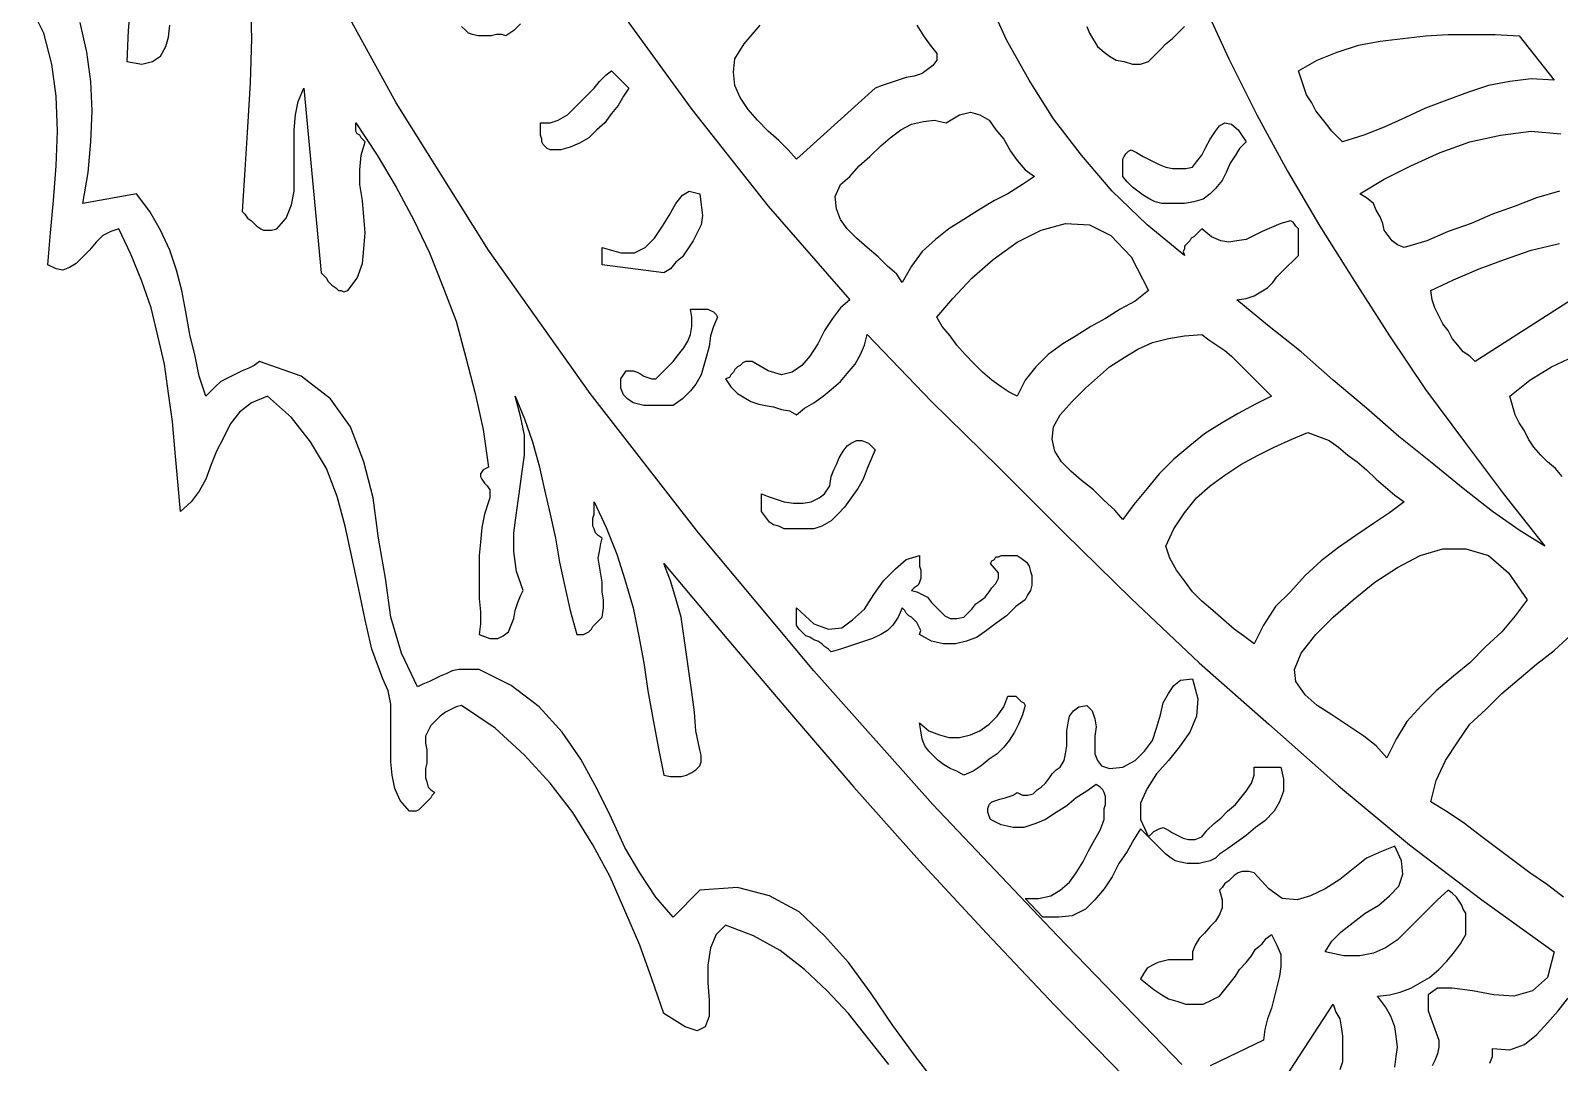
# Model space of a CAD drawing. Extents: x 0.04 to 7.12, y 0.03 to 7.63.
# Drawn here: x 1.684 to 2.826, y 4.47 to 5.24 of the extents above; entities that cross this region are included whole.
import ezdxf

# ---------------------------------------------------------------- set-up
doc = ezdxf.new("R2010")
doc.units = 0
doc.layers.add('1', color=7, linetype='Continuous')

msp = doc.modelspace()

# ---------------------------------------------------------------- linework, layer by layer
for points in [[(2.325, 4.468), (2.31, 4.487), (2.295, 4.506), (2.279, 4.523), (2.262, 4.539), (2.244, 4.553), (2.224, 4.564), (2.203, 4.572), (2.196, 4.565), (2.192, 4.555), (2.19, 4.542), (2.19, 4.529), (2.191, 4.516), (2.191, 4.504), (2.188, 4.496), (2.182, 4.493), (2.173, 4.496), (2.157, 4.506), (2.148, 4.532), (2.139, 4.557), (2.128, 4.583), (2.117, 4.608), (2.104, 4.632), (2.089, 4.656), (2.072, 4.678), (2.053, 4.699), (2.031, 4.719), (2.006, 4.736), (2.002, 4.735), (1.998, 4.733), (1.994, 4.731), (1.99, 4.728), (1.987, 4.725), (1.983, 4.721), (1.981, 4.717), (1.979, 4.713), (1.979, 4.708), (1.98, 4.703), (1.98, 4.7), (1.98, 4.696), (1.98, 4.693), (1.979, 4.689), (1.979, 4.685), (1.979, 4.682), (1.98, 4.679), (1.981, 4.675), (1.983, 4.673), (1.986, 4.671), (1.984, 4.669), (1.983, 4.667), (1.981, 4.665), (1.979, 4.663), (1.978, 4.662), (1.976, 4.66), (1.974, 4.658), (1.972, 4.657), (1.969, 4.657), (1.967, 4.657), (1.96, 4.665), (1.956, 4.674), (1.954, 4.684), (1.953, 4.694), (1.953, 4.705), (1.953, 4.716), (1.953, 4.727), (1.953, 4.737), (1.951, 4.747), (1.947, 4.756), (1.939, 4.778), (1.934, 4.8), (1.929, 4.824), (1.924, 4.847), (1.919, 4.87), (1.913, 4.892), (1.905, 4.913), (1.893, 4.933), (1.879, 4.951), (1.861, 4.967), (1.849, 4.962), (1.84, 4.955), (1.833, 4.946), (1.828, 4.936), (1.823, 4.926), (1.819, 4.916), (1.815, 4.905), (1.81, 4.896), (1.804, 4.888), (1.796, 4.881), (1.794, 4.903), (1.792, 4.925), (1.79, 4.948), (1.787, 4.969), (1.784, 4.991), (1.779, 5.012), (1.774, 5.033), (1.767, 5.053), (1.759, 5.073), (1.75, 5.092), (1.744, 5.09), (1.738, 5.087), (1.733, 5.082), (1.728, 5.076), (1.723, 5.071), (1.718, 5.066), (1.713, 5.063), (1.708, 5.061), (1.703, 5.062), (1.697, 5.065), (1.699, 5.089), (1.701, 5.113), (1.703, 5.139), (1.704, 5.165), (1.703, 5.191), (1.7, 5.215), (1.694, 5.238), (1.684, 5.258)], [(2.05, 5.245), (2.045, 5.24), (2.039, 5.236), (2.036, 5.237), (2.032, 5.237), (2.028, 5.236), (2.025, 5.236), (2.021, 5.236), (2.018, 5.236), (2.014, 5.237), (2.011, 5.238), (2.009, 5.24), (2.006, 5.243)], [(2.131, 5.197), (2.127, 5.191), (2.123, 5.184), (2.118, 5.178), (2.113, 5.171), (2.107, 5.166), (2.101, 5.16), (2.094, 5.156), (2.087, 5.153), (2.08, 5.151), (2.072, 5.151), (2.07, 5.152), (2.068, 5.154), (2.067, 5.155), (2.066, 5.157), (2.066, 5.159), (2.065, 5.162), (2.065, 5.165), (2.065, 5.168), (2.065, 5.171), (2.072, 5.171), (2.078, 5.173), (2.085, 5.177), (2.09, 5.182), (2.095, 5.187), (2.1, 5.192), (2.105, 5.197), (2.109, 5.202), (2.114, 5.207), (2.118, 5.21), (2.131, 5.197)], [(2.592, 5.157), (2.587, 5.152), (2.584, 5.147), (2.58, 5.141), (2.577, 5.134), (2.574, 5.128), (2.569, 5.122), (2.565, 5.118), (2.56, 5.114), (2.553, 5.112), (2.546, 5.111), (2.54, 5.111), (2.534, 5.111), (2.529, 5.111), (2.524, 5.112), (2.52, 5.114), (2.515, 5.117), (2.511, 5.12), (2.507, 5.123), (2.503, 5.127), (2.5, 5.131), (2.5, 5.134), (2.5, 5.137), (2.5, 5.139), (2.5, 5.142), (2.5, 5.144), (2.501, 5.146), (2.502, 5.148), (2.504, 5.15), (2.506, 5.151), (2.51, 5.149), (2.515, 5.146), (2.519, 5.144), (2.523, 5.142), (2.527, 5.14), (2.532, 5.138), (2.537, 5.137), (2.541, 5.137), (2.547, 5.137), (2.552, 5.138), (2.555, 5.142), (2.559, 5.147), (2.562, 5.153), (2.565, 5.159), (2.569, 5.165), (2.572, 5.169), (2.576, 5.171), (2.581, 5.17), (2.586, 5.166), (2.592, 5.157)], [(2.184, 5.118), (2.185, 5.11), (2.186, 5.102), (2.185, 5.095), (2.182, 5.089), (2.179, 5.083), (2.175, 5.077), (2.171, 5.071), (2.166, 5.067), (2.162, 5.062), (2.157, 5.059), (2.111, 5.065), (2.111, 5.078), (2.125, 5.074), (2.135, 5.074), (2.143, 5.078), (2.15, 5.085), (2.156, 5.094), (2.161, 5.102), (2.166, 5.111), (2.171, 5.117), (2.176, 5.12), (2.184, 5.118)], [(2.197, 5.026), (2.194, 5.019), (2.192, 5.012), (2.191, 5.004), (2.189, 4.997), (2.187, 4.99), (2.185, 4.983), (2.181, 4.976), (2.177, 4.971), (2.171, 4.965), (2.164, 4.96), (2.158, 4.96), (2.152, 4.96), (2.147, 4.96), (2.142, 4.96), (2.138, 4.961), (2.134, 4.962), (2.13, 4.965), (2.127, 4.968), (2.125, 4.973), (2.125, 4.98), (2.127, 4.983), (2.129, 4.986), (2.131, 4.986), (2.134, 4.986), (2.137, 4.985), (2.139, 4.984), (2.142, 4.982), (2.145, 4.981), (2.148, 4.98), (2.151, 4.98), (2.155, 4.984), (2.16, 4.989), (2.164, 4.993), (2.168, 4.998), (2.172, 5.003), (2.175, 5.008), (2.177, 5.013), (2.178, 5.019), (2.178, 5.026), (2.177, 5.032), (2.18, 5.032), (2.183, 5.032), (2.185, 5.032), (2.188, 5.032), (2.19, 5.032), (2.192, 5.031), (2.194, 5.03), (2.196, 5.028), (2.197, 5.026)], [(2.315, 4.927), (2.312, 4.92), (2.309, 4.913), (2.306, 4.905), (2.302, 4.898), (2.297, 4.891), (2.292, 4.884), (2.287, 4.879), (2.282, 4.874), (2.275, 4.87), (2.269, 4.868), (2.265, 4.868), (2.26, 4.868), (2.256, 4.868), (2.251, 4.868), (2.247, 4.868), (2.243, 4.87), (2.239, 4.871), (2.236, 4.873), (2.233, 4.877), (2.23, 4.881), (2.23, 4.894), (2.235, 4.892), (2.241, 4.89), (2.247, 4.888), (2.254, 4.887), (2.261, 4.887), (2.267, 4.888), (2.273, 4.891), (2.277, 4.894), (2.281, 4.9), (2.282, 4.907), (2.284, 4.912), (2.286, 4.916), (2.288, 4.921), (2.291, 4.926), (2.294, 4.93), (2.297, 4.932), (2.301, 4.934), (2.305, 4.934), (2.31, 4.932), (2.315, 4.927)], [(2.348, 4.848), (2.348, 4.845), (2.348, 4.842), (2.348, 4.84), (2.349, 4.837), (2.349, 4.833), (2.349, 4.831), (2.348, 4.828), (2.347, 4.826), (2.344, 4.824), (2.342, 4.822), (2.346, 4.821), (2.35, 4.819), (2.354, 4.817), (2.357, 4.813), (2.36, 4.81), (2.364, 4.806), (2.367, 4.803), (2.371, 4.801), (2.376, 4.801), (2.381, 4.802), (2.384, 4.805), (2.387, 4.808), (2.39, 4.812), (2.393, 4.814), (2.397, 4.817), (2.4, 4.821), (2.402, 4.824), (2.405, 4.827), (2.407, 4.831), (2.407, 4.835), (2.401, 4.842), (2.402, 4.844), (2.404, 4.845), (2.405, 4.847), (2.407, 4.847), (2.409, 4.848), (2.412, 4.848), (2.415, 4.848), (2.418, 4.848), (2.421, 4.848), (2.424, 4.846), (2.428, 4.843), (2.43, 4.84), (2.431, 4.836), (2.432, 4.833), (2.432, 4.829), (2.432, 4.826), (2.431, 4.822), (2.429, 4.819), (2.427, 4.815), (2.42, 4.81), (2.413, 4.803), (2.406, 4.798), (2.398, 4.792), (2.391, 4.787), (2.383, 4.784), (2.375, 4.782), (2.366, 4.782), (2.357, 4.784), (2.348, 4.789), (2.349, 4.792), (2.348, 4.794), (2.347, 4.796), (2.346, 4.798), (2.344, 4.8), (2.342, 4.802), (2.34, 4.803), (2.338, 4.805), (2.337, 4.807), (2.335, 4.809), (2.332, 4.802), (2.328, 4.796), (2.324, 4.792), (2.319, 4.789), (2.313, 4.786), (2.307, 4.784), (2.301, 4.782), (2.295, 4.78), (2.289, 4.778), (2.282, 4.776), (2.28, 4.778), (2.277, 4.78), (2.275, 4.782), (2.272, 4.784), (2.269, 4.785), (2.266, 4.787), (2.263, 4.788), (2.261, 4.79), (2.258, 4.793), (2.256, 4.796), (2.256, 4.809), (2.269, 4.797), (2.28, 4.793), (2.29, 4.794), (2.298, 4.8), (2.307, 4.808), (2.314, 4.819), (2.321, 4.829), (2.33, 4.838), (2.338, 4.845), (2.348, 4.848)], [(2.552, 4.756), (2.556, 4.741), (2.555, 4.728), (2.55, 4.716), (2.542, 4.705), (2.534, 4.695), (2.525, 4.685), (2.518, 4.674), (2.513, 4.663), (2.513, 4.651), (2.519, 4.638), (2.523, 4.642), (2.527, 4.644), (2.53, 4.645), (2.534, 4.643), (2.537, 4.641), (2.541, 4.639), (2.545, 4.637), (2.549, 4.636), (2.554, 4.636), (2.559, 4.638), (2.563, 4.643), (2.568, 4.648), (2.573, 4.652), (2.578, 4.657), (2.584, 4.662), (2.588, 4.667), (2.592, 4.672), (2.596, 4.678), (2.598, 4.684), (2.598, 4.69), (2.618, 4.69), (2.62, 4.681), (2.62, 4.672), (2.617, 4.664), (2.613, 4.657), (2.606, 4.65), (2.599, 4.645), (2.592, 4.639), (2.585, 4.634), (2.578, 4.629), (2.572, 4.625), (2.569, 4.622), (2.565, 4.62), (2.561, 4.619), (2.557, 4.618), (2.552, 4.618), (2.548, 4.618), (2.543, 4.619), (2.539, 4.62), (2.536, 4.622), (2.532, 4.625), (2.513, 4.644), (2.508, 4.636), (2.503, 4.627), (2.497, 4.618), (2.492, 4.608), (2.486, 4.599), (2.479, 4.591), (2.472, 4.584), (2.462, 4.579), (2.452, 4.578), (2.44, 4.578), (2.427, 4.592), (2.437, 4.592), (2.446, 4.594), (2.453, 4.598), (2.46, 4.604), (2.465, 4.611), (2.47, 4.619), (2.474, 4.627), (2.479, 4.636), (2.483, 4.643), (2.486, 4.651), (2.486, 4.654), (2.486, 4.657), (2.486, 4.659), (2.487, 4.662), (2.487, 4.666), (2.487, 4.668), (2.486, 4.671), (2.485, 4.673), (2.483, 4.675), (2.48, 4.677), (2.473, 4.672), (2.465, 4.667), (2.458, 4.661), (2.45, 4.656), (2.442, 4.651), (2.435, 4.648), (2.426, 4.645), (2.418, 4.645), (2.409, 4.647), (2.401, 4.651), (2.399, 4.656), (2.399, 4.659), (2.4, 4.662), (2.402, 4.664), (2.405, 4.665), (2.408, 4.666), (2.412, 4.667), (2.415, 4.668), (2.418, 4.669), (2.421, 4.671), (2.425, 4.669), (2.429, 4.669), (2.433, 4.67), (2.436, 4.673), (2.439, 4.675), (2.442, 4.678), (2.445, 4.682), (2.447, 4.685), (2.45, 4.688), (2.453, 4.69), (2.456, 4.695), (2.457, 4.7), (2.458, 4.706), (2.458, 4.712), (2.458, 4.717), (2.459, 4.723), (2.46, 4.728), (2.463, 4.732), (2.467, 4.735), (2.473, 4.736), (2.477, 4.732), (2.479, 4.726), (2.48, 4.72), (2.479, 4.713), (2.479, 4.706), (2.479, 4.7), (2.481, 4.695), (2.484, 4.691), (2.49, 4.689), (2.5, 4.69), (2.509, 4.695), (2.516, 4.702), (2.522, 4.71), (2.525, 4.719), (2.528, 4.729), (2.53, 4.738), (2.534, 4.745), (2.538, 4.751), (2.543, 4.755), (2.552, 4.756)], [(2.427, 4.736), (2.425, 4.729), (2.422, 4.722), (2.419, 4.716), (2.415, 4.71), (2.411, 4.705), (2.406, 4.7), (2.4, 4.696), (2.394, 4.691), (2.388, 4.687), (2.381, 4.684), (2.376, 4.687), (2.371, 4.689), (2.366, 4.692), (2.362, 4.695), (2.358, 4.699), (2.355, 4.702), (2.352, 4.706), (2.35, 4.711), (2.349, 4.717), (2.348, 4.723), (2.355, 4.717), (2.363, 4.714), (2.37, 4.712), (2.378, 4.712), (2.386, 4.714), (2.393, 4.717), (2.4, 4.722), (2.406, 4.728), (2.411, 4.735), (2.414, 4.743), (2.416, 4.743), (2.418, 4.743), (2.42, 4.743), (2.421, 4.742), (2.423, 4.74), (2.424, 4.739), (2.426, 4.738), (2.427, 4.736)]]:
    msp.add_lwpolyline(points)
at = {"layer": '1'}
for points in [[(2.544, 4.468), (2.451, 4.564), (2.358, 4.662), (2.269, 4.762), (2.183, 4.865), (2.102, 4.969), (2.026, 5.076), (1.957, 5.186), (1.895, 5.299), (1.842, 5.414), (1.805, 5.509), (1.774, 5.605), (1.75, 5.703), (1.731, 5.802), (1.716, 5.903), (1.706, 6.006), (1.698, 6.11), (1.694, 6.216), (1.691, 6.324), (1.69, 6.434)], [(1.848, 5.267), (1.849, 5.234), (1.848, 5.201), (1.846, 5.168), (1.844, 5.136), (1.842, 5.105), (1.844, 5.103), (1.846, 5.1), (1.849, 5.098), (1.851, 5.096), (1.853, 5.094), (1.856, 5.092), (1.858, 5.091), (1.861, 5.091), (1.864, 5.091), (1.868, 5.092), (1.875, 5.1), (1.879, 5.11), (1.881, 5.12), (1.881, 5.131), (1.881, 5.143), (1.881, 5.154), (1.881, 5.166), (1.882, 5.177), (1.884, 5.187), (1.888, 5.197), (1.901, 5.059), (1.903, 5.057), (1.905, 5.055), (1.906, 5.053), (1.908, 5.051), (1.909, 5.05), (1.912, 5.048), (1.914, 5.046), (1.916, 5.046), (1.918, 5.045), (1.921, 5.046), (1.928, 5.055), (1.932, 5.066), (1.933, 5.077), (1.934, 5.089), (1.933, 5.101), (1.932, 5.113), (1.93, 5.125), (1.93, 5.136), (1.931, 5.147), (1.934, 5.157), (1.932, 5.159), (1.931, 5.16), (1.93, 5.162), (1.928, 5.163), (1.927, 5.165), (1.927, 5.166), (1.927, 5.168), (1.927, 5.171), (1.943, 5.147), (1.957, 5.123), (1.97, 5.099), (1.982, 5.074), (1.992, 5.049), (2.002, 5.023), (2.009, 4.996), (2.016, 4.969), (2.022, 4.942), (2.026, 4.914), (2.022, 4.912), (2.02, 4.909), (2.02, 4.907), (2.021, 4.905), (2.023, 4.902), (2.025, 4.9), (2.027, 4.897), (2.027, 4.894), (2.027, 4.891), (2.026, 4.888), (2.023, 4.879), (2.021, 4.869), (2.02, 4.858), (2.019, 4.848), (2.019, 4.837), (2.019, 4.826), (2.019, 4.816), (2.02, 4.806), (2.02, 4.797), (2.019, 4.789), (2.027, 4.786), (2.033, 4.786), (2.037, 4.788), (2.041, 4.791), (2.043, 4.796), (2.045, 4.801), (2.046, 4.807), (2.048, 4.813), (2.05, 4.818), (2.052, 4.822), (2.047, 4.836), (2.045, 4.851), (2.045, 4.865), (2.047, 4.88), (2.049, 4.894), (2.051, 4.909), (2.053, 4.923), (2.053, 4.938), (2.05, 4.952), (2.046, 4.967), (2.053, 4.95), (2.059, 4.933), (2.064, 4.915), (2.068, 4.897), (2.072, 4.879), (2.076, 4.861), (2.079, 4.843), (2.083, 4.825), (2.087, 4.807), (2.092, 4.789), (2.094, 4.789), (2.097, 4.789), (2.099, 4.79), (2.101, 4.791), (2.103, 4.793), (2.104, 4.795), (2.106, 4.797), (2.108, 4.799), (2.109, 4.8), (2.111, 4.802), (2.112, 4.809), (2.112, 4.815), (2.111, 4.821), (2.111, 4.828), (2.11, 4.834), (2.109, 4.84), (2.108, 4.846), (2.109, 4.851), (2.11, 4.857), (2.111, 4.861), (2.108, 4.863), (2.106, 4.865), (2.105, 4.868), (2.104, 4.87), (2.104, 4.873), (2.104, 4.876), (2.105, 4.879), (2.105, 4.882), (2.105, 4.885), (2.105, 4.888), (2.114, 4.869), (2.122, 4.849), (2.128, 4.83), (2.134, 4.809), (2.138, 4.789), (2.142, 4.768), (2.145, 4.747), (2.149, 4.725), (2.153, 4.704), (2.157, 4.684), (2.162, 4.683), (2.166, 4.683), (2.17, 4.683), (2.174, 4.684), (2.178, 4.686), (2.181, 4.688), (2.184, 4.691), (2.185, 4.694), (2.185, 4.699), (2.184, 4.703), (2.181, 4.717), (2.18, 4.731), (2.178, 4.746), (2.176, 4.76), (2.174, 4.774), (2.172, 4.788), (2.17, 4.802), (2.166, 4.816), (2.162, 4.829), (2.157, 4.842), (2.204, 4.786), (2.251, 4.731), (2.299, 4.675), (2.348, 4.62), (2.398, 4.566), (2.449, 4.512), (2.501, 4.459)], [(1.759, 5.263), (1.757, 5.24), (1.756, 5.217), (1.767, 5.215), (1.775, 5.217), (1.781, 5.221), (1.785, 5.228), (1.787, 5.235), (1.788, 5.244)], [(2.125, 5.254), (2.178, 5.181), (2.235, 5.109), (2.296, 5.039), (2.289, 5.033), (2.283, 5.025), (2.277, 5.016), (2.272, 5.006), (2.266, 4.997), (2.26, 4.99), (2.253, 4.985), (2.245, 4.983), (2.235, 4.986), (2.223, 4.993), (2.22, 4.993), (2.218, 4.993), (2.216, 4.992), (2.214, 4.99), (2.212, 4.989), (2.21, 4.987), (2.209, 4.985), (2.207, 4.983), (2.206, 4.981), (2.203, 4.98), (2.207, 4.974), (2.212, 4.969), (2.217, 4.966), (2.222, 4.963), (2.228, 4.961), (2.233, 4.96), (2.239, 4.959), (2.245, 4.957), (2.251, 4.956), (2.256, 4.953), (2.262, 4.958), (2.269, 4.962), (2.276, 4.967), (2.282, 4.972), (2.289, 4.978), (2.294, 4.984), (2.3, 4.991), (2.304, 4.998), (2.307, 5.005), (2.309, 5.013), (2.357, 4.963), (2.407, 4.914), (2.456, 4.865), (2.506, 4.816), (2.557, 4.768), (2.609, 4.722), (2.661, 4.676), (2.714, 4.632), (2.768, 4.591), (2.822, 4.552), (2.817, 4.533), (2.806, 4.523), (2.792, 4.519), (2.777, 4.52), (2.761, 4.523), (2.746, 4.525), (2.735, 4.525), (2.728, 4.52), (2.728, 4.508), (2.736, 4.486), (2.736, 4.481), (2.735, 4.476), (2.733, 4.471), (2.731, 4.467)], [(2.559, 5.263), (2.579, 5.219), (2.6, 5.177), (2.623, 5.135), (2.647, 5.094), (2.673, 5.053), (2.699, 5.012), (2.726, 4.972), (2.755, 4.933), (2.785, 4.893), (2.815, 4.855), (2.796, 4.867), (2.776, 4.881), (2.754, 4.898), (2.731, 4.917), (2.706, 4.937), (2.682, 4.958), (2.657, 4.979), (2.633, 5), (2.608, 5.02), (2.585, 5.039), (2.592, 5.04), (2.598, 5.042), (2.603, 5.045), (2.608, 5.048), (2.612, 5.052), (2.615, 5.056), (2.619, 5.06), (2.623, 5.064), (2.627, 5.068), (2.631, 5.072), (2.631, 5.075), (2.631, 5.078), (2.631, 5.081), (2.631, 5.083), (2.631, 5.087), (2.631, 5.09), (2.631, 5.092), (2.629, 5.094), (2.627, 5.097), (2.625, 5.098), (2.618, 5.096), (2.611, 5.093), (2.604, 5.09), (2.598, 5.087), (2.592, 5.084), (2.585, 5.083), (2.579, 5.082), (2.573, 5.083), (2.566, 5.086), (2.559, 5.092), (2.557, 5.09), (2.555, 5.088), (2.553, 5.086), (2.551, 5.085), (2.55, 5.083), (2.548, 5.081), (2.546, 5.079), (2.546, 5.077), (2.545, 5.075), (2.546, 5.072), (2.518, 5.095), (2.492, 5.12), (2.469, 5.147), (2.448, 5.174), (2.43, 5.203), (2.413, 5.233), (2.399, 5.264)], [(2.362, 4.452), (2.345, 4.474), (2.328, 4.497), (2.312, 4.521), (2.295, 4.544), (2.277, 4.564), (2.258, 4.582), (2.236, 4.594), (2.212, 4.6), (2.184, 4.598), (2.164, 4.578), (2.151, 4.593), (2.139, 4.611), (2.128, 4.63), (2.118, 4.652), (2.107, 4.674), (2.095, 4.696), (2.081, 4.716), (2.064, 4.735), (2.043, 4.751), (2.019, 4.763), (2.014, 4.763), (2.009, 4.763), (2.004, 4.763), (1.999, 4.762), (1.995, 4.76), (1.99, 4.758), (1.986, 4.756), (1.982, 4.754), (1.977, 4.752), (1.973, 4.75), (1.961, 4.775), (1.953, 4.802), (1.949, 4.831), (1.944, 4.861), (1.94, 4.891), (1.933, 4.918), (1.923, 4.944), (1.908, 4.965), (1.886, 4.982), (1.855, 4.993), (1.851, 4.99), (1.847, 4.988), (1.842, 4.986), (1.838, 4.984), (1.834, 4.982), (1.83, 4.98), (1.826, 4.978), (1.822, 4.974), (1.819, 4.971), (1.815, 4.967), (1.81, 4.982), (1.807, 4.997), (1.803, 5.013), (1.8, 5.03), (1.797, 5.046), (1.793, 5.061), (1.788, 5.076), (1.781, 5.091), (1.773, 5.105), (1.763, 5.118), (1.723, 5.111), (1.727, 5.134), (1.729, 5.157), (1.73, 5.18), (1.729, 5.202), (1.726, 5.224), (1.721, 5.246)], [(2.346, 5.244), (2.351, 5.236), (2.356, 5.229), (2.361, 5.223), (2.361, 5.218), (2.358, 5.214), (2.354, 5.211), (2.35, 5.208), (2.344, 5.206), (2.338, 5.205), (2.332, 5.203), (2.326, 5.201), (2.32, 5.199), (2.315, 5.197), (2.256, 5.144), (2.25, 5.151), (2.243, 5.158), (2.235, 5.165), (2.227, 5.173), (2.22, 5.181), (2.214, 5.19), (2.21, 5.199), (2.209, 5.209), (2.21, 5.219), (2.217, 5.23), (2.223, 5.237), (2.229, 5.244)], [(2.473, 5.243), (2.475, 5.238), (2.478, 5.233), (2.481, 5.228), (2.486, 5.224), (2.49, 5.221), (2.495, 5.218), (2.501, 5.217), (2.507, 5.215), (2.513, 5.215), (2.519, 5.217), (2.523, 5.221), (2.528, 5.226), (2.532, 5.23), (2.537, 5.234), (2.541, 5.238), (2.546, 5.243)], [(2.822, 5.203), (2.805, 5.204), (2.789, 5.202), (2.773, 5.199), (2.758, 5.194), (2.742, 5.188), (2.726, 5.182), (2.711, 5.175), (2.695, 5.168), (2.68, 5.162), (2.664, 5.157), (2.66, 5.161), (2.656, 5.165), (2.652, 5.17), (2.648, 5.175), (2.644, 5.18), (2.641, 5.186), (2.637, 5.192), (2.635, 5.198), (2.633, 5.204), (2.631, 5.21), (2.645, 5.218), (2.66, 5.224), (2.676, 5.229), (2.692, 5.232), (2.709, 5.234), (2.726, 5.236), (2.743, 5.237), (2.76, 5.237), (2.778, 5.237), (2.796, 5.236), (2.822, 5.203)], [(2.368, 5.171), (2.378, 5.177), (2.386, 5.179), (2.393, 5.177), (2.4, 5.173), (2.405, 5.166), (2.411, 5.159), (2.416, 5.15), (2.421, 5.143), (2.427, 5.136), (2.434, 5.131), (2.425, 5.125), (2.414, 5.118), (2.404, 5.113), (2.392, 5.106), (2.381, 5.099), (2.37, 5.092), (2.36, 5.084), (2.35, 5.075), (2.342, 5.064), (2.335, 5.052), (2.331, 5.058), (2.324, 5.064), (2.317, 5.071), (2.309, 5.078), (2.301, 5.085), (2.294, 5.092), (2.289, 5.099), (2.286, 5.107), (2.285, 5.116), (2.289, 5.125), (2.296, 5.131), (2.303, 5.139), (2.311, 5.146), (2.319, 5.154), (2.326, 5.16), (2.334, 5.166), (2.342, 5.17), (2.351, 5.172), (2.359, 5.173), (2.368, 5.171)], [(2.826, 5.12), (2.809, 5.115), (2.793, 5.109), (2.776, 5.103), (2.76, 5.096), (2.743, 5.09), (2.727, 5.083), (2.71, 5.078), (2.705, 5.08), (2.701, 5.083), (2.698, 5.087), (2.695, 5.091), (2.694, 5.096), (2.692, 5.101), (2.689, 5.106), (2.687, 5.111), (2.682, 5.115), (2.677, 5.118), (2.695, 5.129), (2.715, 5.139), (2.737, 5.149), (2.759, 5.157), (2.782, 5.162), (2.805, 5.165), (2.827, 5.163)], [(2.519, 5.046), (2.509, 5.038), (2.498, 5.032), (2.487, 5.025), (2.476, 5.019), (2.465, 5.012), (2.455, 5.006), (2.444, 4.998), (2.435, 4.989), (2.427, 4.979), (2.421, 4.967), (2.415, 4.97), (2.409, 4.974), (2.402, 4.979), (2.395, 4.985), (2.389, 4.991), (2.382, 4.998), (2.376, 5.005), (2.371, 5.012), (2.365, 5.019), (2.361, 5.026), (2.373, 5.04), (2.387, 5.055), (2.403, 5.069), (2.421, 5.082), (2.439, 5.091), (2.457, 5.096), (2.475, 5.095), (2.491, 5.087), (2.506, 5.071), (2.519, 5.046)], [(2.835, 5.039), (2.763, 4.993), (2.759, 4.997), (2.754, 5), (2.75, 5.005), (2.746, 5.01), (2.743, 5.016), (2.739, 5.021), (2.736, 5.027), (2.733, 5.033), (2.731, 5.039), (2.73, 5.046), (2.747, 5.054), (2.766, 5.062), (2.785, 5.069), (2.805, 5.076), (2.826, 5.081)], [(2.611, 4.967), (2.599, 4.961), (2.586, 4.954), (2.574, 4.947), (2.561, 4.939), (2.55, 4.93), (2.538, 4.92), (2.527, 4.909), (2.518, 4.898), (2.508, 4.886), (2.5, 4.875), (2.494, 4.882), (2.486, 4.889), (2.478, 4.897), (2.469, 4.904), (2.461, 4.911), (2.454, 4.918), (2.449, 4.926), (2.447, 4.935), (2.448, 4.944), (2.453, 4.953), (2.462, 4.963), (2.472, 4.973), (2.481, 4.981), (2.49, 4.989), (2.501, 4.996), (2.511, 5.002), (2.522, 5.007), (2.534, 5.01), (2.546, 5.012), (2.559, 5.013), (2.564, 5.009), (2.57, 5.005), (2.576, 5.001), (2.581, 4.997), (2.586, 4.992), (2.591, 4.987), (2.596, 4.982), (2.601, 4.977), (2.606, 4.972), (2.611, 4.967)], [(2.828, 4.907), (2.823, 4.913), (2.817, 4.918), (2.812, 4.923), (2.807, 4.929), (2.803, 4.935), (2.8, 4.941), (2.796, 4.947), (2.793, 4.953), (2.791, 4.96), (2.789, 4.967), (2.804, 4.979), (2.82, 4.989), (2.837, 4.997)], [(2.71, 4.888), (2.699, 4.88), (2.687, 4.872), (2.674, 4.863), (2.661, 4.854), (2.648, 4.844), (2.636, 4.833), (2.625, 4.821), (2.614, 4.81), (2.605, 4.796), (2.598, 4.782), (2.59, 4.788), (2.583, 4.793), (2.575, 4.8), (2.567, 4.807), (2.559, 4.814), (2.552, 4.821), (2.546, 4.829), (2.54, 4.837), (2.535, 4.846), (2.532, 4.855), (2.538, 4.868), (2.546, 4.88), (2.555, 4.891), (2.565, 4.9), (2.576, 4.908), (2.588, 4.916), (2.601, 4.923), (2.613, 4.929), (2.626, 4.935), (2.638, 4.94), (2.646, 4.937), (2.654, 4.934), (2.661, 4.929), (2.668, 4.923), (2.675, 4.918), (2.682, 4.912), (2.689, 4.905), (2.696, 4.899), (2.703, 4.893), (2.71, 4.888)], [(2.802, 4.815), (2.793, 4.803), (2.783, 4.791), (2.771, 4.78), (2.759, 4.768), (2.747, 4.758), (2.734, 4.747), (2.723, 4.736), (2.712, 4.724), (2.704, 4.711), (2.697, 4.697), (2.689, 4.706), (2.68, 4.713), (2.668, 4.721), (2.656, 4.729), (2.645, 4.736), (2.636, 4.744), (2.629, 4.754), (2.628, 4.763), (2.633, 4.775), (2.644, 4.789), (2.657, 4.802), (2.672, 4.815), (2.688, 4.828), (2.705, 4.839), (2.722, 4.848), (2.739, 4.853), (2.756, 4.853), (2.773, 4.848), (2.788, 4.835), (2.802, 4.815)], [(2.829, 4.593), (2.817, 4.602), (2.804, 4.611), (2.792, 4.62), (2.78, 4.629), (2.768, 4.638), (2.755, 4.648), (2.743, 4.656), (2.73, 4.664), (2.734, 4.68), (2.741, 4.695), (2.75, 4.709), (2.759, 4.722), (2.771, 4.733), (2.783, 4.745), (2.796, 4.756), (2.809, 4.767), (2.822, 4.777), (2.835, 4.789)], [(2.703, 4.466), (2.704, 4.474), (2.705, 4.481), (2.704, 4.489), (2.703, 4.496), (2.7, 4.504), (2.696, 4.511), (2.69, 4.519), (2.699, 4.52), (2.707, 4.522), (2.715, 4.525), (2.722, 4.529), (2.729, 4.533), (2.736, 4.539), (2.742, 4.545), (2.747, 4.551), (2.752, 4.558), (2.756, 4.565), (2.756, 4.569), (2.756, 4.573), (2.756, 4.577), (2.756, 4.581), (2.754, 4.584), (2.753, 4.587), (2.751, 4.59), (2.749, 4.593), (2.746, 4.596), (2.743, 4.598), (2.735, 4.591), (2.727, 4.583), (2.72, 4.576), (2.712, 4.568), (2.705, 4.561), (2.696, 4.555), (2.687, 4.551), (2.677, 4.549), (2.665, 4.549), (2.651, 4.552), (2.656, 4.56), (2.663, 4.567), (2.672, 4.574), (2.681, 4.581), (2.691, 4.587), (2.699, 4.594), (2.706, 4.601), (2.709, 4.61), (2.708, 4.62), (2.703, 4.631), (2.693, 4.627), (2.682, 4.622), (2.672, 4.614), (2.662, 4.606), (2.651, 4.599), (2.64, 4.594), (2.63, 4.591), (2.619, 4.592), (2.609, 4.599), (2.598, 4.611), (2.594, 4.612), (2.592, 4.612), (2.589, 4.612), (2.586, 4.611), (2.583, 4.609), (2.581, 4.607), (2.579, 4.605), (2.576, 4.603), (2.574, 4.6), (2.572, 4.598), (2.574, 4.591), (2.574, 4.585), (2.572, 4.58), (2.569, 4.575), (2.565, 4.571), (2.561, 4.566), (2.557, 4.562), (2.554, 4.557), (2.552, 4.552), (2.552, 4.546), (2.548, 4.546), (2.543, 4.546), (2.539, 4.546), (2.534, 4.546), (2.53, 4.545), (2.526, 4.544), (2.522, 4.542), (2.518, 4.54), (2.516, 4.537), (2.513, 4.532), (2.518, 4.528), (2.523, 4.524), (2.529, 4.52), (2.534, 4.517), (2.541, 4.515), (2.547, 4.513), (2.553, 4.513), (2.56, 4.513), (2.566, 4.516), (2.572, 4.519), (2.576, 4.524), (2.58, 4.529), (2.584, 4.534), (2.587, 4.539), (2.592, 4.544), (2.596, 4.549), (2.599, 4.554), (2.604, 4.558), (2.607, 4.562), (2.611, 4.565), (2.615, 4.557), (2.618, 4.55), (2.618, 4.541), (2.617, 4.534), (2.615, 4.526), (2.613, 4.518), (2.611, 4.51), (2.608, 4.502), (2.606, 4.494), (2.605, 4.486), (2.565, 4.467)], [(2.774, 4.469), (2.776, 4.474), (2.776, 4.48), (2.789, 4.479), (2.8, 4.483), (2.809, 4.49), (2.817, 4.499), (2.825, 4.508), (2.832, 4.517), (2.84, 4.524), (2.85, 4.527), (2.861, 4.526), (2.875, 4.519), (3.065, 4.375)], [(2.618, 4.453), (2.657, 4.513), (2.659, 4.507), (2.662, 4.502), (2.663, 4.496), (2.664, 4.489), (2.664, 4.483), (2.664, 4.476), (2.664, 4.47), (2.662, 4.464)]]:
    msp.add_lwpolyline(points, dxfattribs=at)

doc.saveas('drawing.dxf')
